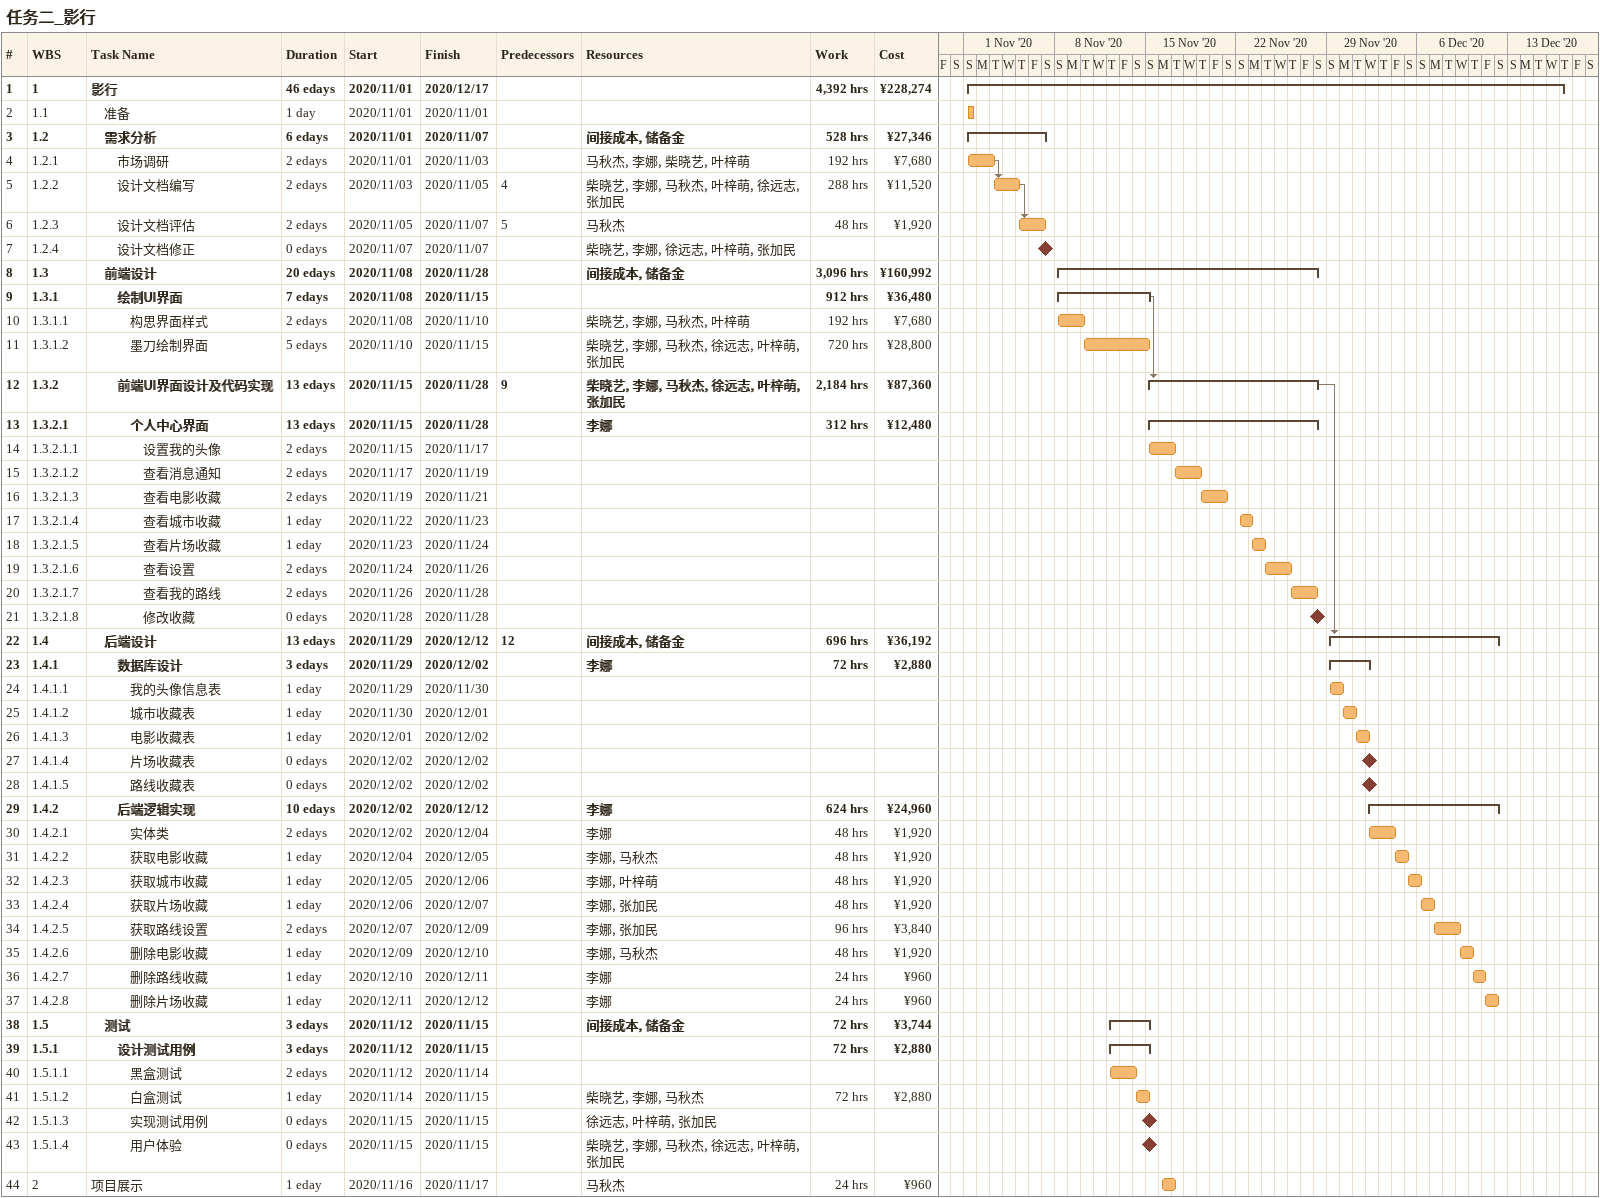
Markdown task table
任务二_影行

| ID | WBS | Task | Duration | Start | Finish | Predecessors | Resources | Work (h) | Cost (¥) |
|---|---|---|---|---|---|---|---|---|---|
| 1 | 1 | **影行** | 46ed | 2020-11-01 | 2020-12-17 |  |  | 4392 | 228274 |
| 2 | 1.1 | 准备 | 1d | 2020-11-01 | 2020-11-01 |  |  |  |  |
| 3 | 1.2 | **需求分析** | 6ed | 2020-11-01 | 2020-11-07 |  | 间接成本, 储备金 | 528 | 27346 |
| 4 | 1.2.1 | 市场调研 | 2ed | 2020-11-01 | 2020-11-03 |  | 马秋杰, 李娜, 柴晓艺, 叶梓萌 | 192 | 7680 |
| 5 | 1.2.2 | 设计文档编写 | 2ed | 2020-11-03 | 2020-11-05 | 4 | 柴晓艺, 李娜, 马秋杰, 叶梓萌, 徐远志, 张加民 | 288 | 11520 |
| 6 | 1.2.3 | 设计文档评估 | 2ed | 2020-11-05 | 2020-11-07 | 5 | 马秋杰 | 48 | 1920 |
| 7 | 1.2.4 | 设计文档修正 | 0ed | 2020-11-07 | 2020-11-07 |  | 柴晓艺, 李娜, 徐远志, 叶梓萌, 张加民 |  |  |
| 8 | 1.3 | **前端设计** | 20ed | 2020-11-08 | 2020-11-28 |  | 间接成本, 储备金 | 3096 | 160992 |
| 9 | 1.3.1 | **绘制UI界面** | 7ed | 2020-11-08 | 2020-11-15 |  |  | 912 | 36480 |
| 10 | 1.3.1.1 | 构思界面样式 | 2ed | 2020-11-08 | 2020-11-10 |  | 柴晓艺, 李娜, 马秋杰, 叶梓萌 | 192 | 7680 |
| 11 | 1.3.1.2 | 墨刀绘制界面 | 5ed | 2020-11-10 | 2020-11-15 |  | 柴晓艺, 李娜, 马秋杰, 徐远志, 叶梓萌, 张加民 | 720 | 28800 |
| 12 | 1.3.2 | **前端UI界面设计及代码实现** | 13ed | 2020-11-15 | 2020-11-28 | 9 | 柴晓艺, 李娜, 马秋杰, 徐远志, 叶梓萌, 张加民 | 2184 | 87360 |
| 13 | 1.3.2.1 | **个人中心界面** | 13ed | 2020-11-15 | 2020-11-28 |  | 李娜 | 312 | 12480 |
| 14 | 1.3.2.1.1 | 设置我的头像 | 2ed | 2020-11-15 | 2020-11-17 |  |  |  |  |
| 15 | 1.3.2.1.2 | 查看消息通知 | 2ed | 2020-11-17 | 2020-11-19 |  |  |  |  |
| 16 | 1.3.2.1.3 | 查看电影收藏 | 2ed | 2020-11-19 | 2020-11-21 |  |  |  |  |
| 17 | 1.3.2.1.4 | 查看城市收藏 | 1ed | 2020-11-22 | 2020-11-23 |  |  |  |  |
| 18 | 1.3.2.1.5 | 查看片场收藏 | 1ed | 2020-11-23 | 2020-11-24 |  |  |  |  |
| 19 | 1.3.2.1.6 | 查看设置 | 2ed | 2020-11-24 | 2020-11-26 |  |  |  |  |
| 20 | 1.3.2.1.7 | 查看我的路线 | 2ed | 2020-11-26 | 2020-11-28 |  |  |  |  |
| 21 | 1.3.2.1.8 | 修改收藏 | 0ed | 2020-11-28 | 2020-11-28 |  |  |  |  |
| 22 | 1.4 | **后端设计** | 13ed | 2020-11-29 | 2020-12-12 | 12 | 间接成本, 储备金 | 696 | 36192 |
| 23 | 1.4.1 | **数据库设计** | 3ed | 2020-11-29 | 2020-12-02 |  | 李娜 | 72 | 2880 |
| 24 | 1.4.1.1 | 我的头像信息表 | 1ed | 2020-11-29 | 2020-11-30 |  |  |  |  |
| 25 | 1.4.1.2 | 城市收藏表 | 1ed | 2020-11-30 | 2020-12-01 |  |  |  |  |
| 26 | 1.4.1.3 | 电影收藏表 | 1ed | 2020-12-01 | 2020-12-02 |  |  |  |  |
| 27 | 1.4.1.4 | 片场收藏表 | 0ed | 2020-12-02 | 2020-12-02 |  |  |  |  |
| 28 | 1.4.1.5 | 路线收藏表 | 0ed | 2020-12-02 | 2020-12-02 |  |  |  |  |
| 29 | 1.4.2 | **后端逻辑实现** | 10ed | 2020-12-02 | 2020-12-12 |  | 李娜 | 624 | 24960 |
| 30 | 1.4.2.1 | 实体类 | 2ed | 2020-12-02 | 2020-12-04 |  | 李娜 | 48 | 1920 |
| 31 | 1.4.2.2 | 获取电影收藏 | 1ed | 2020-12-04 | 2020-12-05 |  | 李娜, 马秋杰 | 48 | 1920 |
| 32 | 1.4.2.3 | 获取城市收藏 | 1ed | 2020-12-05 | 2020-12-06 |  | 李娜, 叶梓萌 | 48 | 1920 |
| 33 | 1.4.2.4 | 获取片场收藏 | 1ed | 2020-12-06 | 2020-12-07 |  | 李娜, 张加民 | 48 | 1920 |
| 34 | 1.4.2.5 | 获取路线设置 | 2ed | 2020-12-07 | 2020-12-09 |  | 李娜, 张加民 | 96 | 3840 |
| 35 | 1.4.2.6 | 删除电影收藏 | 1ed | 2020-12-09 | 2020-12-10 |  | 李娜, 马秋杰 | 48 | 1920 |
| 36 | 1.4.2.7 | 删除路线收藏 | 1ed | 2020-12-10 | 2020-12-11 |  | 李娜 | 24 | 960 |
| 37 | 1.4.2.8 | 删除片场收藏 | 1ed | 2020-12-11 | 2020-12-12 |  | 李娜 | 24 | 960 |
| 38 | 1.5 | **测试** | 3ed | 2020-11-12 | 2020-11-15 |  | 间接成本, 储备金 | 72 | 3744 |
| 39 | 1.5.1 | **设计测试用例** | 3ed | 2020-11-12 | 2020-11-15 |  |  | 72 | 2880 |
| 40 | 1.5.1.1 | 黑盒测试 | 2ed | 2020-11-12 | 2020-11-14 |  |  |  |  |
| 41 | 1.5.1.2 | 白盒测试 | 1ed | 2020-11-14 | 2020-11-15 |  | 柴晓艺, 李娜, 马秋杰 | 72 | 2880 |
| 42 | 1.5.1.3 | 实现测试用例 | 0ed | 2020-11-15 | 2020-11-15 |  | 徐远志, 叶梓萌, 张加民 |  |  |
| 43 | 1.5.1.4 | 用户体验 | 0ed | 2020-11-15 | 2020-11-15 |  | 柴晓艺, 李娜, 马秋杰, 徐远志, 叶梓萌, 张加民 |  |  |
| 44 | 2 | 项目展示 | 1ed | 2020-11-16 | 2020-11-17 |  | 马秋杰 | 24 | 960 |
